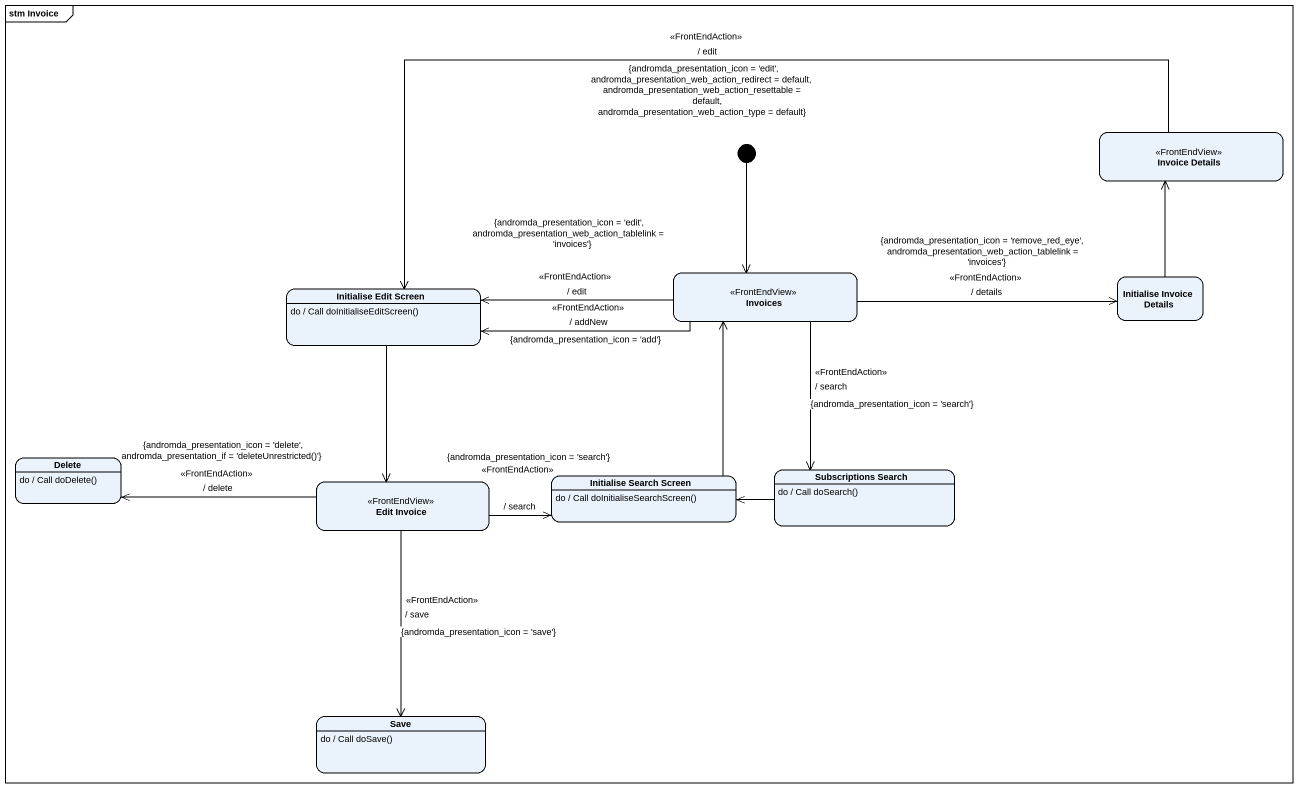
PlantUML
@startuml
mainframe stm Invoice
hide empty description
state "Invoice Details" as Invoice_Details <<FrontEndView>>
state Invoices <<FrontEndView>>
state "Initialise Edit Screen" as Initialise_Edit_Screen
Initialise_Edit_Screen : do / Call doInitialiseEditScreen()
state "Initialise Invoice Details" as Initialise_Invoice_Details
state Delete
Delete : do / Call doDelete()
state "Edit Invoice" as Edit_Invoice <<FrontEndView>>
state "Initialise Search Screen" as Initialise_Search_Screen
Initialise_Search_Screen : do / Call doInitialiseSearchScreen()
state "Subscriptions Search" as Subscriptions_Search
Subscriptions_Search : do / Call doSearch()
state Save
Save : do / Call doSave()
[*] --> Invoices
Invoice_Details -left-> Initialise_Edit_Screen : <<FrontEndAction>>\n/ edit\n{andromda_presentation_icon = 'edit', andromda_presentation_web_action_redirect = default, andromda_presentation_web_action_resettable = default, andromda_presentation_web_action_type = default}
Invoices -left-> Initialise_Edit_Screen : {andromda_presentation_icon = 'edit', andromda_presentation_web_action_tablelink = 'invoices'}\n<<FrontEndAction>>\n/ edit
Invoices -left-> Initialise_Edit_Screen : <<FrontEndAction>>\n/ addNew\n{andromda_presentation_icon = 'add'}
Invoices -right-> Initialise_Invoice_Details : {andromda_presentation_icon = 'remove_red_eye', andromda_presentation_web_action_tablelink = 'invoices'}\n<<FrontEndAction>>\n/ details
Invoices --> Subscriptions_Search : <<FrontEndAction>>\n/ search\n{andromda_presentation_icon = 'search'}
Initialise_Edit_Screen --> Edit_Invoice
Initialise_Invoice_Details -up-> Invoice_Details
Edit_Invoice -left-> Delete : {andromda_presentation_icon = 'delete', andromda_presentation_if = 'deleteUnrestricted()'}\n<<FrontEndAction>>\n/ delete
Edit_Invoice -right-> Initialise_Search_Screen : {andromda_presentation_icon = 'search'}\n<<FrontEndAction>>\n/ search
Edit_Invoice --> Save : <<FrontEndAction>>\n/ save\n{andromda_presentation_icon = 'save'}
Initialise_Search_Screen -up-> Invoices
Subscriptions_Search -left-> Initialise_Search_Screen
@enduml
